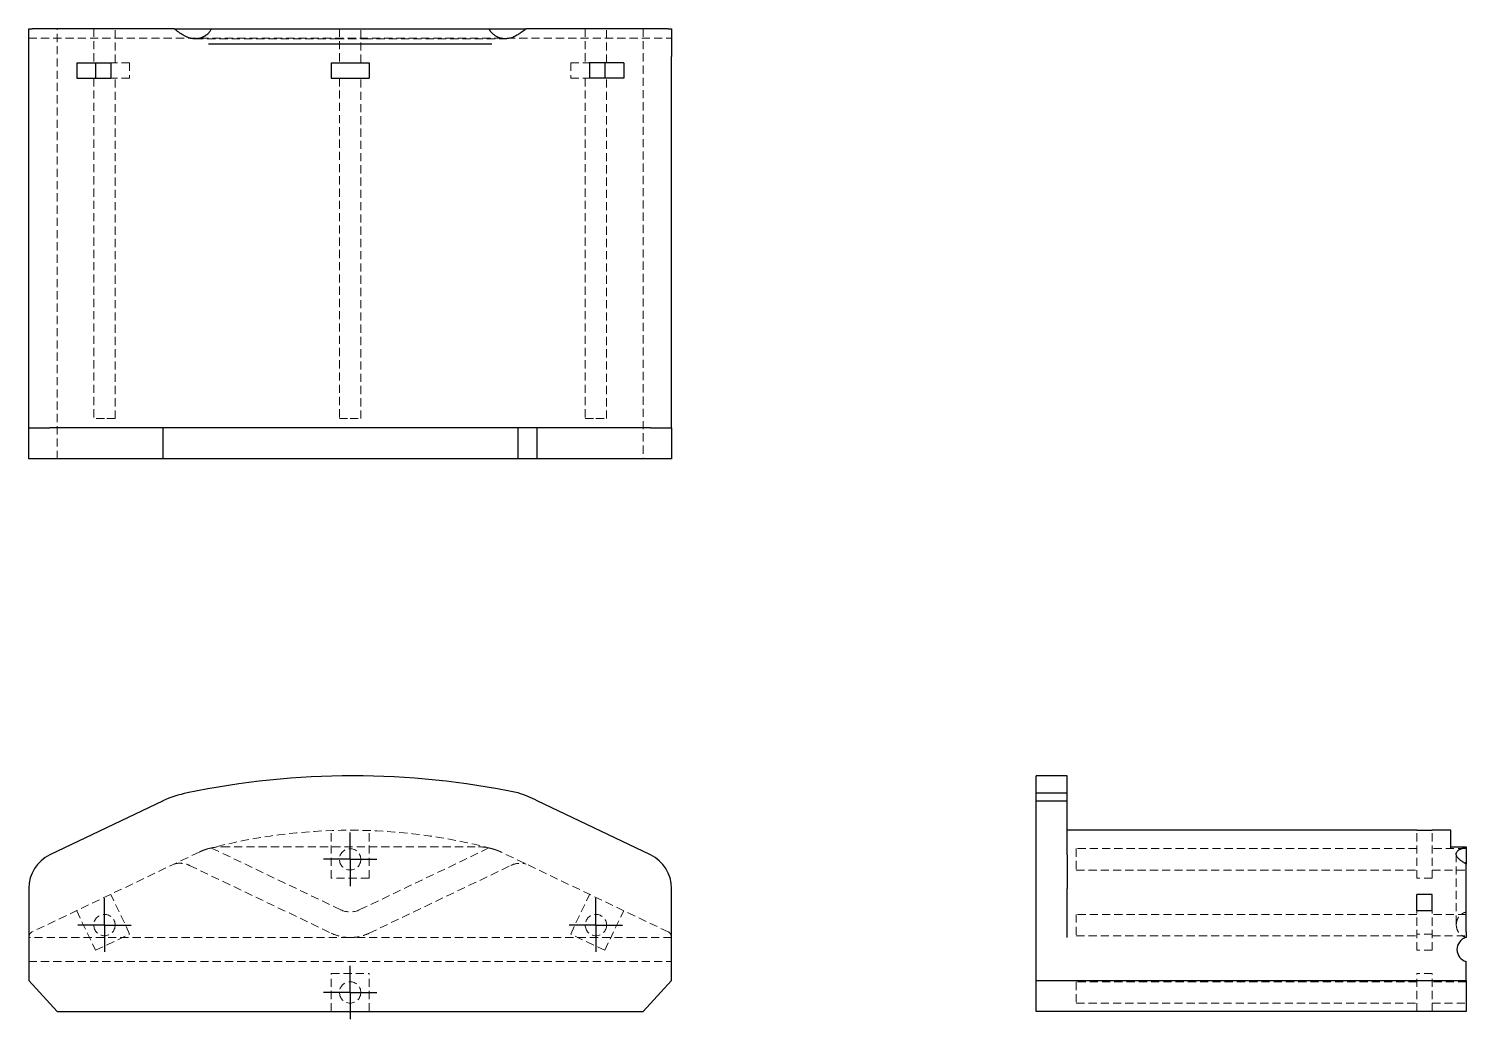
# Model space of a CAD drawing. Header units: millimetres. Extents: x 33 to 256, y 37 to 191.
import ezdxf

# ---------------------------------------------------------------- set-up
doc = ezdxf.new("R2010")
doc.units = ezdxf.units.MM
doc.linetypes.add('HIDDEN', pattern=[1.905, 1.27, -0.635])
doc.layers.add('10', color=7, linetype='Continuous')

# ---------------------------------------------------------------- blocks, each defined once
blk = doc.blocks.new('SW_CENTERMARKSYMBOL_0')
at = {"layer": '10', "color": 0}
for p, q in [((0, 2.5), (0, 4.16)), ((0, 0), (0, 2.5)), ((-2.5, 0), (-4.16, 0)), ((0, 0), (-2.5, 0)), ((0, 0), (0, -2.5)), ((0, 0), (2.5, 0)), ((2.5, 0), (4.16, 0)), ((0, -2.5), (0, -4.16))]:
    blk.add_line(p, q, dxfattribs=at)
blk = doc.blocks.new('SW_CENTERMARKSYMBOL_1')
at = {"layer": '10', "color": 0}
for p, q in [((0, 2.5), (0, 4.16)), ((0, 0), (0, 2.5)), ((-2.5, 0), (-4.16, 0)), ((0, 0), (-2.5, 0)), ((0, 0), (0, -2.5)), ((0, 0), (2.5, 0)), ((2.5, 0), (4.16, 0)), ((0, -2.5), (0, -4.16))]:
    blk.add_line(p, q, dxfattribs=at)
blk = doc.blocks.new('SW_CENTERMARKSYMBOL_2')
at = {"layer": '10', "color": 0}
for p, q in [((0, 2.5), (0, 4.16)), ((0, 0), (0, 2.5)), ((-2.5, 0), (-4.16, 0)), ((0, 0), (-2.5, 0)), ((0, 0), (0, -2.5)), ((0, 0), (2.5, 0)), ((2.5, 0), (4.16, 0)), ((0, -2.5), (0, -4.16))]:
    blk.add_line(p, q, dxfattribs=at)
blk = doc.blocks.new('SW_CENTERMARKSYMBOL_3')
at = {"layer": '10', "color": 0}
for p, q in [((0, 2.5), (0, 4.16)), ((0, 0), (0, 2.5)), ((-2.5, 0), (-4.16, 0)), ((0, 0), (-2.5, 0)), ((0, 0), (0, -2.5)), ((0, 0), (2.5, 0)), ((2.5, 0), (4.16, 0)), ((0, -2.5), (0, -4.16))]:
    blk.add_line(p, q, dxfattribs=at)

msp = doc.modelspace()

# ---------------------------------------------------------------- linework, layer by layer
at = {"color": 7, "linetype": 'Continuous', "lineweight": 25}
for p, q in [((33.05, 191.35), (33.05, 191.4)), ((33.05, 187.07), (33.05, 191.35)), ((55.66, 191.4), (33.58, 191.4)), ((58.02, 191.4), (61.38, 191.4)), ((63.06, 191.4), (102.93, 191.4)), ((104.61, 191.4), (107.97, 191.4)), ((132.41, 191.4), (110.33, 191.4)), ((132.93, 191.4), (132.93, 191.35)), ((132.93, 191.35), (132.93, 187.07)), ((105, 189), (60.99, 189)), ((33.05, 129.37), (33.05, 187.07)), ((40.5, 186.11), (45.79, 186.11)), ((40.5, 186.11), (40.5, 183.71)), ((43.44, 186.11), (43.44, 183.71)), ((45.79, 186.11), (45.79, 183.71)), ((80.06, 186.11), (85.93, 186.11)), ((80.06, 186.11), (80.06, 183.71)), ((85.93, 186.11), (85.93, 183.71)), ((120.2, 186.11), (120.2, 183.71)), ((125.49, 186.11), (120.2, 186.11)), ((122.55, 186.11), (122.55, 183.71)), ((125.49, 186.11), (125.49, 183.71)), ((132.93, 129.37), (132.93, 187.07)), ((40.5, 183.71), (45.79, 183.71)), ((80.06, 183.71), (85.93, 183.71)), ((125.49, 183.71), (120.2, 183.71)), ((33.05, 124.56), (33.05, 129.37)), ((33.05, 129.37), (36.34, 129.37)), ((53.92, 129.37), (36.34, 129.37)), ((53.92, 124.56), (53.92, 129.37)), ((57.69, 129.37), (53.92, 129.37)), ((109.07, 129.37), (57.69, 129.37)), ((109.07, 124.56), (109.07, 129.37)), ((112.05, 129.37), (109.07, 129.37)), ((112.05, 124.56), (112.05, 129.37)), ((129.65, 129.37), (112.05, 129.37)), ((129.65, 129.37), (132.93, 129.37)), ((132.93, 129.37), (132.93, 124.56)), ((36.34, 124.56), (33.05, 124.56)), ((53.92, 124.56), (36.34, 124.56)), ((57.69, 124.56), (53.92, 124.56)), ((109.07, 124.56), (57.69, 124.56)), ((112.05, 124.56), (109.07, 124.56)), ((129.65, 124.56), (112.05, 124.56)), ((132.93, 124.56), (129.65, 124.56)), ((194.37, 75.3), (189.56, 75.3)), ((189.56, 72.64), (189.56, 75.3)), ((194.37, 72.64), (194.37, 75.3)), ((189.56, 72.64), (194.37, 72.64)), ((189.56, 71.44), (189.56, 72.64)), ((194.37, 71.44), (194.37, 72.64)), ((53.92, 71.43), (36.34, 63.03)), ((129.65, 63.03), (112.05, 71.44)), ((189.56, 71.44), (194.37, 71.44)), ((189.56, 63.03), (189.56, 71.44)), ((194.37, 63.03), (194.37, 71.44)), ((248.71, 66.84), (194.37, 66.84)), ((248.71, 66.84), (248.71, 66.79)), ((251.11, 66.79), (248.71, 66.79)), ((254, 66.84), (251.11, 66.84)), ((251.11, 66.84), (251.11, 66.79)), ((254, 63.99), (254, 66.84)), ((189.56, 57.82), (189.56, 63.03)), ((194.37, 63.03), (194.37, 57.82)), ((254, 64.26), (256.4, 64.26)), ((256.4, 64.09), (256.4, 61.75)), ((256.4, 61.7), (256.4, 61.6)), ((256.4, 51.05), (256.4, 61.6)), ((33.05, 57.82), (33.05, 43.51)), ((132.93, 43.51), (132.93, 57.82)), ((189.56, 43.51), (189.56, 57.82)), ((194.37, 50.17), (194.37, 57.82)), ((251.11, 56.88), (248.71, 56.88)), ((248.71, 54.35), (248.71, 56.88)), ((251.11, 54.35), (251.11, 56.88)), ((251.11, 54.35), (248.71, 54.35)), ((256.4, 43.51), (256.4, 46.46)), ((33.05, 43.51), (37.46, 38.7)), ((128.53, 38.7), (132.93, 43.51)), ((189.56, 43.51), (256.4, 43.51)), ((189.56, 38.7), (189.56, 43.51)), ((256.4, 43.51), (256.4, 38.7)), ((37.46, 38.7), (128.53, 38.7)), ((256.4, 38.7), (189.56, 38.7))]:
    msp.add_line(p, q, dxfattribs=at)
at = {"color": 7, "linetype": 'HIDDEN', "lineweight": 18}
for p, q in [((33.05, 189.96), (132.93, 189.96)), ((37.46, 124.56), (37.46, 191.4)), ((43.16, 191.4), (43.16, 186.11)), ((46.48, 186.11), (46.48, 191.4)), ((81.33, 191.4), (81.33, 186.11)), ((84.65, 186.11), (84.65, 191.4)), ((119.51, 191.4), (119.51, 186.11)), ((122.83, 186.11), (122.83, 191.4)), ((128.53, 191.4), (128.53, 124.56)), ((58.88, 189.84), (80.79, 189.84)), ((85.2, 189.84), (107.11, 189.84)), ((48.73, 186.11), (45.79, 186.11)), ((48.73, 186.11), (48.73, 183.71)), ((117.26, 186.11), (120.2, 186.11)), ((117.26, 186.11), (117.26, 183.71)), ((43.16, 183.71), (43.16, 130.81)), ((48.73, 183.71), (45.79, 183.71)), ((46.48, 130.81), (46.48, 183.71)), ((81.33, 183.71), (81.33, 130.81)), ((84.65, 130.81), (84.65, 183.71)), ((117.26, 183.71), (120.2, 183.71)), ((119.51, 183.71), (119.51, 130.81)), ((122.83, 130.81), (122.83, 183.71)), ((44.82, 130.81), (43.16, 130.81)), ((46.48, 130.81), (44.82, 130.81)), ((81.33, 130.81), (82.99, 130.81)), ((82.99, 130.81), (84.65, 130.81)), ((119.51, 130.81), (121.17, 130.81)), ((121.17, 130.81), (122.83, 130.81)), ((189.56, 71.43), (194.37, 71.43)), ((80.06, 59.4), (80.06, 66.79)), ((85.93, 59.4), (85.93, 66.79)), ((248.71, 59.4), (248.71, 66.79)), ((251.11, 59.4), (251.11, 66.79)), ((59.52, 63.45), (33.58, 51.05)), ((81.52, 54.49), (61.43, 64.09)), ((63.06, 64.26), (102.93, 64.26)), ((104.56, 64.09), (84.47, 54.49)), ((132.41, 51.05), (106.46, 63.45)), ((195.81, 63.99), (195.81, 60.67)), ((248.71, 63.99), (195.81, 63.99)), ((256.4, 63.99), (251.11, 63.99)), ((254.84, 63.14), (254.84, 52.67)), ((58.02, 61.38), (80.06, 50.85)), ((85.93, 50.85), (107.97, 61.38)), ((195.81, 60.67), (248.71, 60.67)), ((251.11, 60.67), (256.4, 60.67)), ((85.93, 59.4), (80.06, 59.4)), ((251.11, 59.4), (248.71, 59.4)), ((48.73, 50.72), (45.79, 56.88)), ((117.26, 50.72), (120.2, 56.88)), ((40.5, 54.35), (43.44, 48.19)), ((122.55, 48.19), (125.49, 54.35)), ((195.81, 53.76), (195.81, 50.45)), ((248.71, 53.76), (195.81, 53.76)), ((248.71, 48.19), (248.71, 54.35)), ((251.11, 48.19), (251.11, 54.35)), ((256.4, 53.76), (251.11, 53.76)), ((82.84, 50.18), (33.05, 50.18)), ((43.44, 48.19), (48.73, 50.72)), ((132.93, 50.18), (83.15, 50.18)), ((122.55, 48.19), (117.26, 50.72)), ((195.81, 50.45), (248.71, 50.45)), ((251.11, 50.72), (248.71, 50.72)), ((251.11, 50.45), (256.4, 50.45)), ((251.11, 48.19), (248.71, 48.19)), ((33.05, 46.46), (132.93, 46.46)), ((80.06, 44.57), (85.93, 44.57)), ((80.06, 38.7), (80.06, 44.57)), ((85.93, 38.7), (85.93, 44.57)), ((195.81, 43.29), (195.81, 39.98)), ((248.71, 43.29), (195.81, 43.29)), ((251.11, 44.57), (248.71, 44.57)), ((248.71, 38.7), (248.71, 44.57)), ((251.11, 38.7), (251.11, 44.57)), ((256.4, 43.29), (251.11, 43.29)), ((195.81, 39.98), (248.71, 39.98)), ((251.11, 39.98), (256.4, 39.98))]:
    msp.add_line(p, q, dxfattribs=at)
for centre in [(82.99, 62.33), (44.82, 52.11), (121.17, 52.11), (82.99, 41.64)]:
    msp.add_circle(centre, 1.66, dxfattribs=at)
at = {"color": 7, "linetype": 'Continuous', "lineweight": 25}
for centre, radius, start, end in [((83.38, -50.01), 125.31, 78.1706, 101.8294), ((61.63, 53.81), 19.24, 101.8294, 113.6587), ((103.42, 54.25), 19.24, 63.3296, 72.911), ((38.82, 57.82), 5.77, 115.545, 180), ((127.16, 57.82), 5.77, 0, 64.455), ((256.88, 48.32), 1.92, 105.8911, 255.5225)]:
    msp.add_arc(centre, radius, start, end, dxfattribs=at)
at = {"color": 7, "linetype": 'HIDDEN', "lineweight": 18}
for centre, radius, start, end in [((82.99, -19.4), 86.25, 75.2175, 104.7825), ((63.07, 56.07), 8.19, 104.7498, 115.6828), ((102.91, 56.07), 8.19, 64.3172, 75.2502)]:
    msp.add_arc(centre, radius, start, end, dxfattribs=at)
msp.add_ellipse((82.99, 58.16), major_axis=(0, -4.01), ratio=0.916667, start_param=5.870262, end_param=6.696108, dxfattribs=at)
at = {"color": 7, "linetype": 'Continuous', "lineweight": 25}
for points in [[(33.05, 191.35), (33.05, 191.37), (33.05, 191.39), (33.05, 191.4)], [(132.93, 191.4), (132.93, 191.39), (132.93, 191.37), (132.93, 191.35)], [(256.4, 50.18), (256.39, 50.18), (256.37, 50.17), (256.35, 50.17)]]:
    msp.add_open_spline(points, degree=3, dxfattribs=at)
for points, knots in [([(33.05, 191.4), (33.05, 191.4), (33.06, 191.4), (33.08, 191.4), (33.11, 191.4), (33.15, 191.4), (33.21, 191.4), (33.3, 191.4), (33.43, 191.4), (33.53, 191.4), (33.58, 191.4)], [0, 0, 0, 0, 0.104186, 0.206124, 0.306978, 0.407949, 0.510233, 0.677093, 0.838248, 1, 1, 1, 1]), ([(58.69, 189.84), (58.63, 189.85), (58.52, 189.86), (58.34, 189.89), (58.17, 189.93), (57.99, 189.98), (57.81, 190.04), (57.63, 190.11), (57.45, 190.19), (57.26, 190.28), (57.02, 190.42), (56.71, 190.6), (56.36, 190.85), (56.01, 191.12), (55.78, 191.3), (55.66, 191.4)], [0, 0, 0, 0, 0.050358, 0.101749, 0.154316, 0.208192, 0.263499, 0.320352, 0.378855, 0.439106, 0.501191, 0.621071, 0.750325, 0.866407, 1, 1, 1, 1]), ([(55.66, 191.4), (56.04, 191.4), (56.45, 191.4), (57.26, 191.4), (57.66, 191.4), (58.02, 191.4)], [0, 0, 0, 0, 0.5, 0.5, 1, 1, 1, 1]), ([(59.52, 189.92), (59.47, 189.9), (59.36, 189.88), (59.19, 189.85), (59.03, 189.84), (58.86, 189.84), (58.74, 189.84), (58.69, 189.84)], [0, 0, 0, 0, 0.1996, 0.398731, 0.598063, 0.798266, 1, 1, 1, 1]), ([(59.52, 189.92), (59.57, 189.93), (59.67, 189.96), (59.81, 190.01), (59.94, 190.06), (60.06, 190.11), (60.17, 190.16), (60.27, 190.21), (60.36, 190.26), (60.44, 190.31), (60.51, 190.36), (60.57, 190.39), (60.69, 190.48), (60.86, 190.61), (61.06, 190.81), (61.22, 191.01), (61.34, 191.2), (61.4, 191.34), (61.43, 191.4)], [0, 0, 0, 0, 0.0671408, 0.1298224, 0.188065, 0.2419218, 0.2914383, 0.3366571, 0.3776238, 0.4143883, 0.4470056, 0.475535, 0.5000446, 0.6204358, 0.7302181, 0.8299159, 0.9198079, 1, 1, 1, 1]), ([(61.43, 191.4), (61.52, 191.4), (61.7, 191.4), (61.97, 191.4), (62.24, 191.4), (62.51, 191.4), (62.79, 191.4), (62.97, 191.4), (63.06, 191.4)], [0, 0, 0, 0, 0.16721, 0.333949, 0.500408, 0.666775, 0.833242, 1, 1, 1, 1]), ([(102.93, 191.4), (103.02, 191.4), (103.2, 191.4), (103.47, 191.4), (103.75, 191.4), (104.02, 191.4), (104.29, 191.4), (104.47, 191.4), (104.56, 191.4)], [0, 0, 0, 0, 0.1667578, 0.3332252, 0.4995925, 0.6660505, 0.8327899, 1, 1, 1, 1]), ([(104.56, 191.4), (104.57, 191.37), (104.6, 191.29), (104.66, 191.19), (104.72, 191.08), (104.8, 190.97), (104.89, 190.86), (104.99, 190.75), (105.11, 190.64), (105.23, 190.53), (105.36, 190.44), (105.5, 190.34), (105.67, 190.24), (105.89, 190.12), (106.16, 190), (106.36, 189.95), (106.46, 189.92)], [0, 0, 0, 0, 0.043369, 0.089724, 0.139071, 0.191424, 0.246813, 0.305285, 0.366907, 0.431776, 0.500013, 0.559251, 0.63832, 0.737814, 0.858218, 1, 1, 1, 1]), ([(107.3, 189.84), (107.24, 189.84), (107.13, 189.84), (106.96, 189.84), (106.8, 189.85), (106.63, 189.88), (106.52, 189.9), (106.46, 189.92)], [0, 0, 0, 0, 0.201734, 0.401937, 0.601269, 0.8004, 1, 1, 1, 1]), ([(110.33, 191.4), (110.22, 191.31), (110.02, 191.15), (109.72, 190.92), (109.44, 190.72), (109.17, 190.54), (108.89, 190.37), (108.58, 190.21), (108.25, 190.06), (107.93, 189.95), (107.61, 189.88), (107.4, 189.86), (107.3, 189.84)], [0, 0, 0, 0, 0.1155203, 0.2231692, 0.3230316, 0.4152139, 0.4998516, 0.609876, 0.7142832, 0.8136469, 0.9086322, 1, 1, 1, 1]), ([(107.97, 191.4), (108.33, 191.4), (108.73, 191.4), (109.54, 191.4), (109.94, 191.4), (110.33, 191.4)], [0, 0, 0, 0, 0.5, 0.5, 1, 1, 1, 1]), ([(132.41, 191.4), (132.43, 191.4), (132.48, 191.4), (132.56, 191.4), (132.62, 191.4), (132.68, 191.4), (132.74, 191.4), (132.81, 191.4), (132.87, 191.4), (132.92, 191.4), (132.93, 191.4), (132.93, 191.4)], [0, 0, 0, 0, 0.081252, 0.161633, 0.241938, 0.322963, 0.405485, 0.490238, 0.659455, 0.827522, 1, 1, 1, 1]), ([(254.84, 63.05), (254.84, 63.08), (254.84, 63.13), (254.84, 63.21), (254.85, 63.29), (254.88, 63.37), (254.9, 63.42), (254.92, 63.45)], [0, 0, 0, 0, 0.201734, 0.401937, 0.601269, 0.8004, 1, 1, 1, 1]), ([(256.4, 61.6), (256.31, 61.65), (256.15, 61.75), (255.92, 61.89), (255.72, 62.03), (255.54, 62.16), (255.37, 62.29), (255.21, 62.44), (255.06, 62.6), (254.95, 62.75), (254.88, 62.9), (254.86, 63), (254.84, 63.05)], [0, 0, 0, 0, 0.1155203, 0.2231692, 0.3230316, 0.4152139, 0.4998516, 0.609876, 0.7142832, 0.8136469, 0.9086322, 1, 1, 1, 1]), ([(256.4, 64.09), (256.37, 64.09), (256.29, 64.08), (256.19, 64.07), (256.08, 64.06), (255.97, 64.04), (255.86, 64.02), (255.75, 63.99), (255.64, 63.96), (255.53, 63.92), (255.44, 63.88), (255.34, 63.84), (255.24, 63.78), (255.12, 63.7), (255, 63.59), (254.95, 63.5), (254.92, 63.45)], [0, 0, 0, 0, 0.043369, 0.089724, 0.139071, 0.191424, 0.246813, 0.305285, 0.366907, 0.431776, 0.500013, 0.559251, 0.63832, 0.737814, 0.858218, 1, 1, 1, 1]), ([(256.4, 64.26), (256.4, 64.26), (256.4, 64.25), (256.4, 64.24), (256.4, 64.22), (256.4, 64.18), (256.4, 64.14), (256.4, 64.11), (256.4, 64.09)], [0, 0, 0, 0, 0.1667578, 0.3332252, 0.4995925, 0.6660505, 0.8327899, 1, 1, 1, 1]), ([(256.4, 61.72), (256.23, 61.77), (256, 61.83), (255.81, 61.98), (255.76, 62.02)], [0, 0, 0, 0, 0.72103, 1, 1, 1, 1]), ([(256.4, 51.05), (256.4, 51.04), (256.4, 51.01), (256.4, 50.96), (256.4, 50.91), (256.4, 50.85), (256.4, 50.78), (256.4, 50.68), (256.4, 50.54), (256.4, 50.37), (256.4, 50.24), (256.4, 50.18)], [0, 0, 0, 0, 0.081252, 0.161633, 0.241938, 0.322963, 0.405485, 0.490238, 0.659455, 0.827522, 1, 1, 1, 1])]:
    msp.add_open_spline(points, degree=3, knots=knots, dxfattribs=at)
at = {"color": 7, "linetype": 'HIDDEN', "lineweight": 18}
for points, knots in [([(80.79, 189.84), (81.18, 189.84), (81.88, 189.84), (82.99, 189.84), (84.1, 189.84), (84.81, 189.84), (85.2, 189.84)], [0, 0, 0, 0, 0.27196, 0.5, 0.72804, 1, 1, 1, 1]), ([(59.52, 63.45), (59.57, 63.47), (59.67, 63.52), (59.81, 63.58), (59.94, 63.64), (60.06, 63.69), (60.17, 63.73), (60.27, 63.77), (60.36, 63.8), (60.44, 63.82), (60.51, 63.85), (60.57, 63.87), (60.69, 63.9), (60.86, 63.95), (61.06, 64.01), (61.22, 64.05), (61.34, 64.07), (61.4, 64.09), (61.43, 64.09)], [0, 0, 0, 0, 0.0671408, 0.1298224, 0.188065, 0.2419218, 0.2914383, 0.3366571, 0.3776238, 0.4143883, 0.4470056, 0.475535, 0.5000446, 0.6204358, 0.7302181, 0.8299159, 0.9198079, 1, 1, 1, 1]), ([(104.56, 64.09), (104.57, 64.09), (104.6, 64.08), (104.66, 64.07), (104.72, 64.06), (104.8, 64.04), (104.89, 64.02), (104.99, 63.99), (105.11, 63.96), (105.23, 63.92), (105.36, 63.88), (105.5, 63.84), (105.67, 63.78), (105.89, 63.7), (106.16, 63.59), (106.36, 63.5), (106.46, 63.45)], [0, 0, 0, 0, 0.043369, 0.089724, 0.139071, 0.191424, 0.246813, 0.305285, 0.366907, 0.431776, 0.500013, 0.559251, 0.63832, 0.737814, 0.858218, 1, 1, 1, 1]), ([(55.66, 61.6), (56.04, 61.71), (56.45, 61.74), (57.26, 61.67), (57.66, 61.56), (58.02, 61.38)], [0, 0, 0, 0, 0.5, 0.5, 1, 1, 1, 1]), ([(107.97, 61.38), (108.33, 61.56), (108.73, 61.67), (109.54, 61.74), (109.94, 61.71), (110.33, 61.6)], [0, 0, 0, 0, 0.5, 0.5, 1, 1, 1, 1]), ([(254.84, 52.17), (254.87, 52.43), (254.93, 52.94), (255.34, 53.56), (255.85, 53.97), (256.23, 54.1), (256.4, 54.15)], [0, 0, 0, 0, 0.290934, 0.561672, 0.799308, 1, 1, 1, 1]), ([(254.84, 52.67), (254.84, 52.51), (254.84, 52.23), (254.84, 52.18), (254.84, 52.17)], [0, 0, 0, 0, 0.54392, 1, 1, 1, 1]), ([(254.84, 52.17), (254.87, 51.9), (254.93, 51.39), (255.34, 50.77), (255.85, 50.36), (256.23, 50.24), (256.4, 50.18)], [0, 0, 0, 0, 0.290934, 0.561672, 0.799308, 1, 1, 1, 1]), ([(80.06, 50.85), (80.49, 50.64), (80.95, 50.48), (81.89, 50.25), (82.37, 50.19), (82.84, 50.18)], [0, 0, 0, 0, 0.5, 0.5, 1, 1, 1, 1]), ([(83.15, 50.18), (83.62, 50.19), (84.1, 50.25), (85.04, 50.48), (85.49, 50.64), (85.93, 50.85)], [0, 0, 0, 0, 0.5, 0.5, 1, 1, 1, 1])]:
    msp.add_open_spline(points, degree=3, knots=knots, dxfattribs=at)
for points in [[(60.99, 63.99), (61.74, 64.19), (62.44, 64.26), (63.06, 64.26)], [(102.93, 64.26), (103.55, 64.26), (104.25, 64.19), (105, 63.99)], [(33.58, 51.05), (33.43, 50.98), (33.15, 50.73), (33.05, 50.34), (33.05, 50.17)], [(83.15, 50.18), (83.05, 50.18), (82.94, 50.18), (82.84, 50.18)], [(132.93, 50.17), (132.93, 50.34), (132.84, 50.73), (132.55, 50.98), (132.41, 51.05)]]:
    msp.add_open_spline(points, degree=3, dxfattribs=at)

# ---------------------------------------------------------------- block references
at = {"layer": '10'}
for name, p in [('SW_CENTERMARKSYMBOL_0', (82.99, 62.33)), ('SW_CENTERMARKSYMBOL_3', (44.82, 52.11)), ('SW_CENTERMARKSYMBOL_1', (121.17, 52.11)), ('SW_CENTERMARKSYMBOL_2', (82.99, 41.64))]:
    msp.add_blockref(name, p, dxfattribs=at)

doc.saveas('drawing.dxf')
